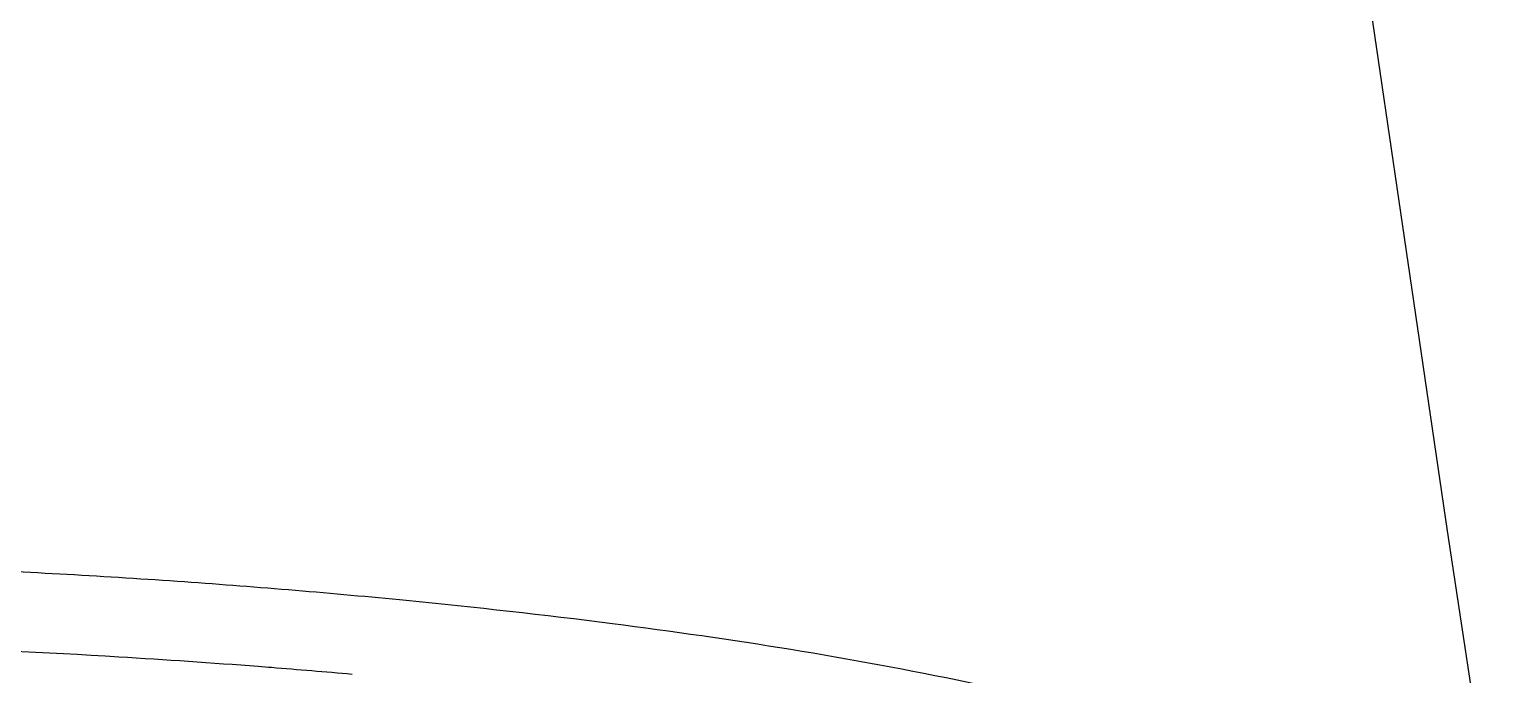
# Model space of a CAD drawing. Header units: millimetres. Extents: x 601 to 1195, y -13 to 407.
# Drawn here: x 769.07 to 781.48, y 302.52 to 307.92 of the extents above; entities that cross this region are included whole.
import ezdxf

# ---------------------------------------------------------------- set-up
doc = ezdxf.new("R2010")
doc.units = ezdxf.units.MM
doc.header["$LTSCALE"] = 0.1

msp = doc.modelspace()

# ---------------------------------------------------------------- linework, layer by layer
for p, q in [((781.4808, 300.2941), (780.9628, 303.7204)), ((771.0752, 302.5739), (770.99, 302.5805)), ((771.1003, 302.5719), (771.0752, 302.5739))]:
    msp.add_line(p, q)
msp.add_lwpolyline([(780.9628, 303.7204), (779.9914, 310.3399), (779.5334, 313.3849), (779.0924, 316.2403), (778.6721, 318.9191), (778.2736, 321.439), (777.8969, 323.8146)])
msp.add_arc((765.9366, 236.7104), 66.0636, 84.92733, 85.517058)
for points, knots in [([(781.4216, 300.4848), (781.3615, 300.6171), (781.211, 300.8058), (780.9535, 301.0223), (780.5912, 301.2688), (780.0071, 301.5604), (779.1555, 301.8821), (778.1145, 302.1861), (776.3713, 302.5885), (774.3864, 302.9018), (772.1903, 303.1464), (770.338, 303.3015), (768.3831, 303.411), (766.3589, 303.471), (764.3034, 303.4837), (761.6125, 303.4382), (759.6125, 303.3303), (758.3023, 303.222)], [0, 0, 0, 0, 0.0183926, 0.0296611, 0.0426169, 0.0737188, 0.1120062, 0.1577095, 0.2108429, 0.3383171, 0.4116931, 0.4904651, 0.5735129, 0.6594418, 0.7467003, 0.8336214, 1, 1, 1, 1]), ([(770.99, 302.5805), (770.6009, 302.6104), (768.9705, 302.7219), (767.3366, 302.7797), (766.0928, 302.7979)], [0, 0, 0, 0, 0.2387992, 1, 1, 1, 1])]:
    msp.add_open_spline(points, degree=3, knots=knots)

doc.saveas('drawing.dxf')
